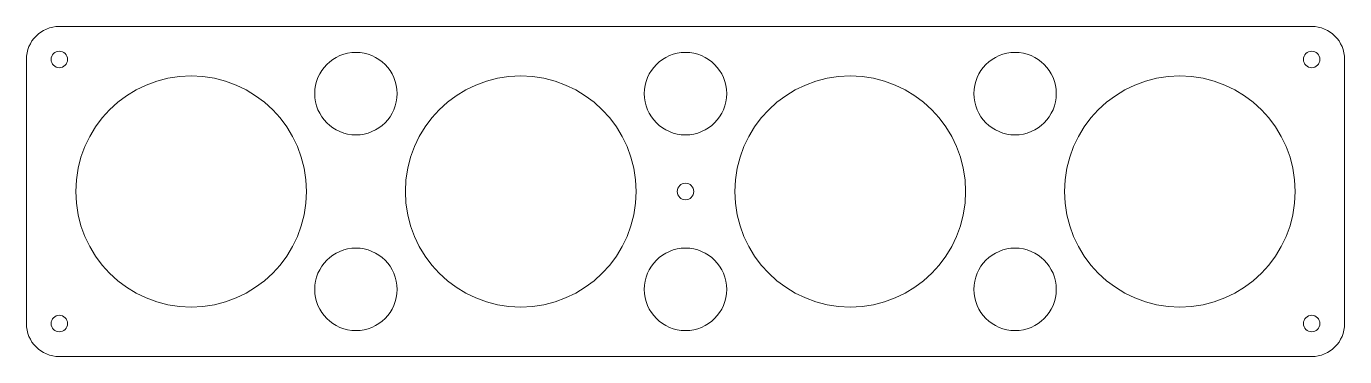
# Model space of a CAD drawing. Header units: millimetres. Extents: x 0 to 400, y 0 to 100.
import ezdxf

# ---------------------------------------------------------------- set-up
doc = ezdxf.new("R2010")
doc.units = ezdxf.units.MM

msp = doc.modelspace()

# ---------------------------------------------------------------- linework, layer by layer
at = {"color": 7, "linetype": 'Continuous', "lineweight": 15}
for p, q in [((390, 100), (10, 100)), ((0, 90), (0, 10)), ((400, 10), (400, 90)), ((10, 0), (390, 0))]:
    msp.add_line(p, q, dxfattribs=at)
for centre, radius in [((10, 90), 2.5), ((100, 79.64), 12.5), ((200, 79.64), 12.5), ((300, 79.64), 12.5), ((390, 90), 2.5), ((50, 50), 35), ((150, 50), 35), ((250, 50), 35), ((350, 50), 35), ((200, 50), 2.5), ((100, 20.36), 12.5), ((200, 20.36), 12.5), ((300, 20.36), 12.5), ((10, 10), 2.5), ((390, 10), 2.5)]:
    msp.add_circle(centre, radius, dxfattribs=at)
for centre, start, end in [((10, 90), 90, 180), ((390, 90), 0, 90), ((10, 10), 180, 270), ((390, 10), 270, 0)]:
    msp.add_arc(centre, 10, start, end, dxfattribs=at)

doc.saveas('drawing.dxf')
